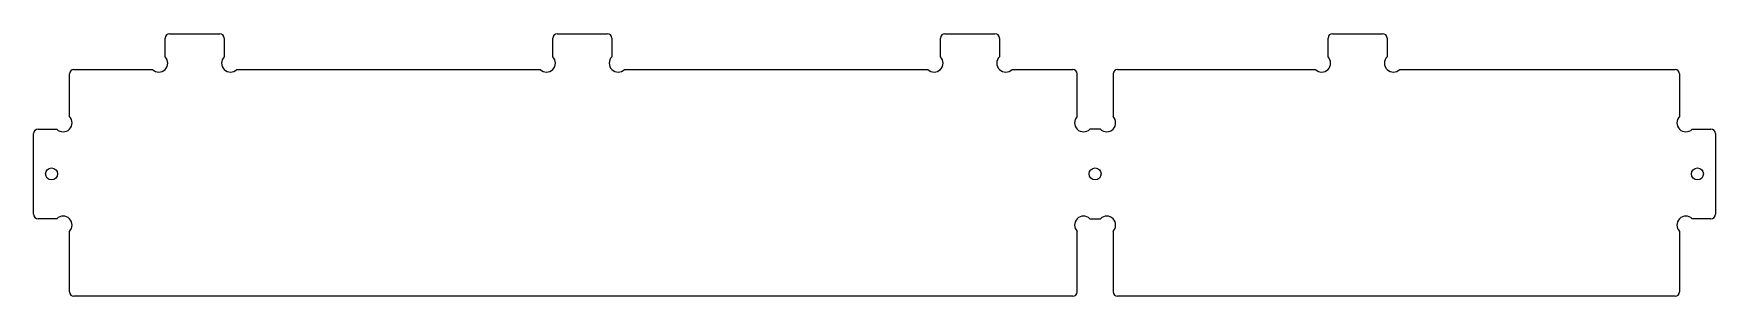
# Model space of a CAD drawing. Header units: millimetres. Extents: x -240 to 324, y -56 to 32.
import ezdxf

# ---------------------------------------------------------------- set-up
doc = ezdxf.new("R2010")
doc.units = ezdxf.units.MM

msp = doc.modelspace()

# ---------------------------------------------------------------- linework, layer by layer
at = {"color": 7, "linetype": 'Continuous', "lineweight": 25}
for p, q in [((-196.19, 24.24), (-196.19, 30.5)), ((-194.69, 32), (-177.89, 32)), ((-176.39, 30.5), (-176.39, 24.24)), ((-66.19, 24.24), (-66.19, 30.5)), ((-64.69, 32), (-47.89, 32)), ((-46.39, 30.5), (-46.39, 24.24)), ((63.81, 24.24), (63.81, 30.5)), ((65.31, 32), (82.11, 32)), ((83.61, 30.5), (83.61, 24.24)), ((193.81, 24.24), (193.81, 30.5)), ((195.31, 32), (212.11, 32)), ((213.61, 30.5), (213.61, 24.24)), ((-228.29, 4.24), (-228.29, 18.5)), ((-226.79, 20), (-200.43, 20)), ((-172.14, 20), (-70.43, 20)), ((-42.14, 20), (59.57, 20)), ((87.86, 20), (108.21, 20)), ((109.71, 4.24), (109.71, 18.5)), ((121.71, 18.5), (121.71, 4.24)), ((123.21, 20), (189.57, 20)), ((217.86, 20), (310.21, 20)), ((311.71, 18.5), (311.71, 4.24)), ((-238.79, 0), (-232.53, 0)), ((117.47, 0), (113.96, 0)), ((315.96, 0), (322.21, 0)), ((-240.29, -28.5), (-240.29, -1.5)), ((323.71, -1.5), (323.71, -28.5)), ((-232.53, -30), (-238.79, -30)), ((113.96, -30), (117.47, -30)), ((322.21, -30), (315.96, -30)), ((-228.29, -54.5), (-228.29, -34.24)), ((109.71, -54.5), (109.71, -34.24)), ((121.71, -34.24), (121.71, -54.5)), ((311.71, -34.24), (311.71, -54.5)), ((108.21, -56), (-226.79, -56)), ((310.21, -56), (123.21, -56))]:
    msp.add_line(p, q, dxfattribs=at)
for centre in [(-234.29, -15), (115.71, -15), (317.71, -15)]:
    msp.add_circle(centre, 2, dxfattribs=at)
for centre, radius, start, end in [((-194.69, 30.5), 1.5, 90, 180), ((-177.89, 30.5), 1.5, 360, 90), ((-64.69, 30.5), 1.5, 90, 180), ((-47.89, 30.5), 1.5, 0, 90), ((65.31, 30.5), 1.5, 90, 180), ((82.11, 30.5), 1.5, 0, 90), ((195.31, 30.5), 1.5, 90, 180), ((212.11, 30.5), 1.5, 360, 90), ((-198.31, 22.12), 3, 225, 45), ((-174.27, 22.12), 3, 135, 315), ((-68.31, 22.12), 3, 225, 45), ((-44.27, 22.12), 3, 135, 315), ((61.69, 22.12), 3, 225, 45), ((85.73, 22.12), 3, 135, 315), ((191.69, 22.12), 3, 225, 45), ((215.73, 22.12), 3, 135, 315), ((-226.79, 18.5), 1.5, 90, 180), ((108.21, 18.5), 1.5, 0, 90), ((123.21, 18.5), 1.5, 90, 180), ((310.21, 18.5), 1.5, 0, 90), ((-238.79, -1.5), 1.5, 90, 180), ((-230.41, 2.12), 3, 225, 45), ((111.83, 2.12), 3, 135, 315), ((119.59, 2.12), 3, 225, 45), ((313.83, 2.12), 3, 135, 315), ((322.21, -1.5), 1.5, 360, 90), ((-238.79, -28.5), 1.5, 180, 270), ((-230.41, -32.12), 3, 315, 135), ((111.83, -32.12), 3, 45, 225), ((119.59, -32.12), 3, 315, 135), ((313.83, -32.12), 3, 45, 225), ((322.21, -28.5), 1.5, 270, 0), ((-226.79, -54.5), 1.5, 180, 270), ((108.21, -54.5), 1.5, 270, 0), ((123.21, -54.5), 1.5, 180, 270), ((310.21, -54.5), 1.5, 270, 0)]:
    msp.add_arc(centre, radius, start, end, dxfattribs=at)

doc.saveas('drawing.dxf')
